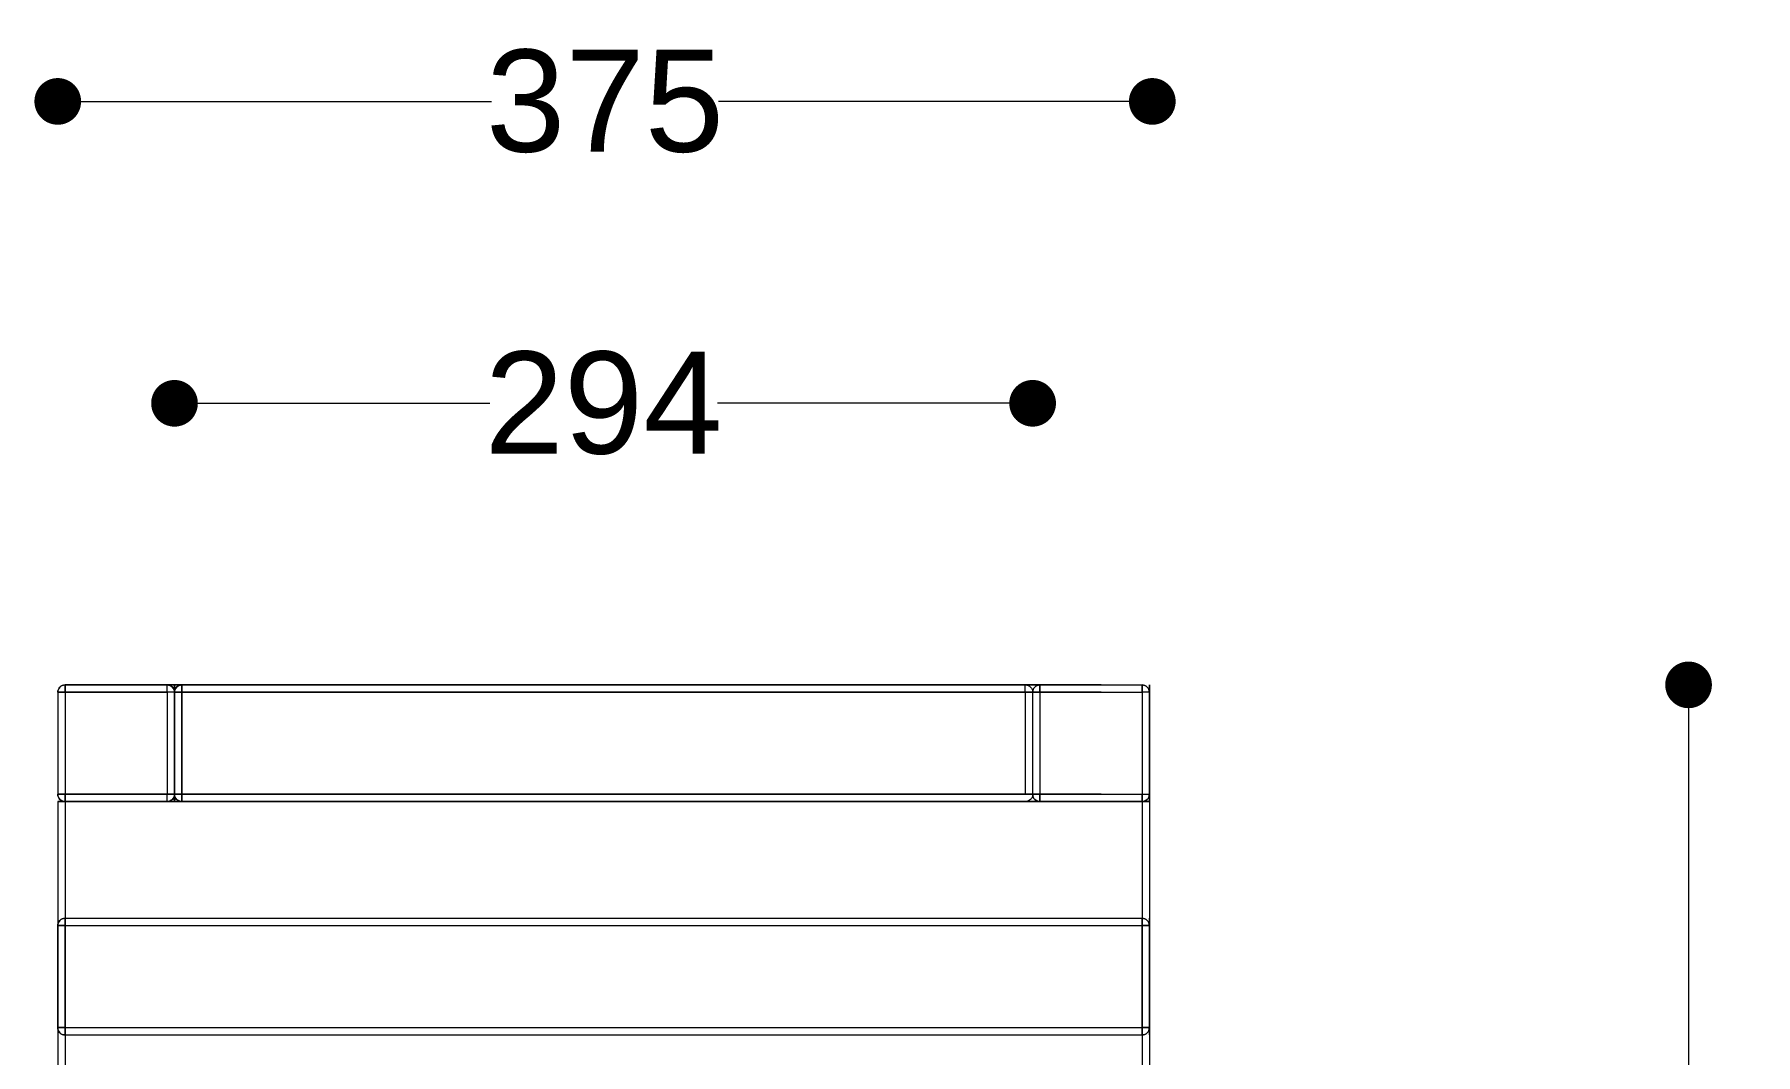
# Model space of a CAD drawing. Header units: millimetres. Extents: x 29385 to 32685, y 14499 to 19141.
# Drawn here: x 31422 to 32012, y 16915 to 17264 of the extents above; entities that cross this region are included whole.
import ezdxf

# ---------------------------------------------------------------- set-up
doc = ezdxf.new("R2010")
doc.units = ezdxf.units.MM
doc.header["$LTSCALE"] = 3
doc.layers.add('SzkicARTUR', color=7, linetype='Continuous', lineweight=35)
doc.layers.add('Warstwa 1', color=7, linetype='Continuous')
doc.styles.get("Standard").update_dxf_attribs({"font": 'arial.ttf'})
doc.dimstyles.new('MATEUSZ', dxfattribs={"dimtxt": 35, "dimasz": 16, "dimexe": 0.18, "dimexo": 0.0625, "dimgap": 0.09, "dimtad": 0, "dimdec": 0, "dimdsep": 46, "dimtxsty": 'Standard', "dimblk": 'DOT', "dimcen": 0.09, "dimse1": 1, "dimse2": 1, "dimadec": 0, "dimazin": 0, "dimtfac": 1, "dimtdec": 0, "dimtofl": 0, "dimtmove": 0, "dimatfit": 3, "dimfxl": 0, "dimtolj": 1, "dimtzin": 0, "dimlwd": 9, "dimlwe": 9, "dimarcsym": 0})

# ---------------------------------------------------------------- blocks, each defined once
blk = doc.blocks.new('_Dot')
at = {"color": 0, "linetype": 'ByBlock', "lineweight": -2}
blk.add_line((-0.5, 0), (-1, 0), dxfattribs=at)
at = {"color": 0, "linetype": 'ByBlock', "const_width": 0.5}
blk.add_lwpolyline([(-0.25, 0, 1), (0.25, 0, 1)], format="xyb", close=True, dxfattribs=at)
blk = doc.blocks.new('*D19')
at = {"layer": 'Defpoints', "color": 0}
for p in [(31804.97, 17241.48), (31429.97, 17038.98), (31804.97, 17038.98)]:
    blk.add_point(p, dxfattribs=at)
at = {"layer": 'SzkicARTUR', "color": 0, "lineweight": 9}
for p, q in [((31445.97, 17241.48), (31578.6, 17241.48)), ((31788.97, 17241.48), (31656.35, 17241.48))]:
    blk.add_line(p, q, dxfattribs=at)
at = {"layer": 'SzkicARTUR', "color": 0, "lineweight": 9, "xscale": 16, "yscale": 16, "zscale": 16, "rotation": 180}
blk.add_blockref('_Dot', (31429.97, 17241.48), dxfattribs=at)
at = {"layer": 'SzkicARTUR', "color": 0, "lineweight": 9, "xscale": 16, "yscale": 16, "zscale": 16}
blk.add_blockref('_Dot', (31804.97, 17241.48), dxfattribs=at)
at = {"layer": 'SzkicARTUR', "color": 0, "insert": (31617.47, 17241.48), "char_height": 35, "attachment_point": 5}
blk.add_mtext('\\A1;375', dxfattribs=at)
blk = doc.blocks.new('*D20')
at = {"layer": 'Defpoints', "color": 0}
for p in [(31763.97, 17138), (31469.97, 17041.48), (31763.97, 17038.98)]:
    blk.add_point(p, dxfattribs=at)
at = {"layer": 'SzkicARTUR', "color": 0, "lineweight": 9}
for p, q in [((31485.97, 17138), (31577.99, 17138)), ((31747.97, 17138), (31655.95, 17138))]:
    blk.add_line(p, q, dxfattribs=at)
at = {"layer": 'SzkicARTUR', "color": 0, "lineweight": 9, "xscale": 16, "yscale": 16, "zscale": 16, "rotation": 180}
blk.add_blockref('_Dot', (31469.97, 17138), dxfattribs=at)
at = {"layer": 'SzkicARTUR', "color": 0, "lineweight": 9, "xscale": 16, "yscale": 16, "zscale": 16}
blk.add_blockref('_Dot', (31763.97, 17138), dxfattribs=at)
at = {"layer": 'SzkicARTUR', "color": 0, "insert": (31616.97, 17138), "char_height": 35, "attachment_point": 5}
blk.add_mtext('\\A1;294', dxfattribs=at)
blk = doc.blocks.new('*D22')
at = {"layer": 'Defpoints', "color": 0}
for p in [(31801.59, 17041.48), (31801.47, 16181.48), (31988.7, 16181.48)]:
    blk.add_point(p, dxfattribs=at)
at = {"layer": 'SzkicARTUR', "color": 0, "lineweight": 9}
for p, q in [((31988.7, 17025.48), (31988.7, 16650.2)), ((31988.7, 16197.48), (31988.7, 16572.76))]:
    blk.add_line(p, q, dxfattribs=at)
at = {"layer": 'SzkicARTUR', "color": 0, "lineweight": 9, "xscale": 16, "yscale": 16, "zscale": 16}
for p, rotation in [((31988.7, 17041.48), 90), ((31988.7, 16181.48), 270)]:
    blk.add_blockref('_Dot', p, dxfattribs=dict(at, rotation=rotation))
at = {"layer": 'SzkicARTUR', "color": 0, "insert": (31988.7, 16611.48), "char_height": 35, "attachment_point": 5, "rotation": 90}
blk.add_mtext('\\A1;860', dxfattribs=at)

msp = doc.modelspace()

# ---------------------------------------------------------------- linework, layer by layer
at = {"layer": 'Warstwa 1', "lineweight": 15}
for points in [[(31432.47, 17038.98), (31429.97, 17038.98)], [(31429.97, 17038.98), (31429.97, 17003.98)], [(31429.97, 17038.98), (31429.97, 17003.98)], [(31432.47, 17041.48), (31467.47, 17041.48)], [(31432.47, 17041.48), (31432.47, 17038.98)], [(31432.47, 17038.98), (31432.47, 17041.48)], [(31787.47, 17041.48), (31432.47, 17041.48)], [(31432.47, 17038.98), (31467.47, 17038.98)], [(31432.47, 17038.98), (31432.47, 17003.98)], [(31432.47, 17038.98), (31432.47, 17003.98)], [(31787.47, 17038.98), (31432.47, 17038.98)], [(31467.47, 17041.48), (31472.47, 17041.48)], [(31467.47, 17038.98), (31467.47, 17041.48)], [(31469.97, 17038.98), (31467.47, 17038.98)], [(31467.47, 17038.98), (31467.47, 17003.98)], [(31472.47, 17038.98), (31469.97, 17038.98)], [(31469.97, 17038.98), (31469.97, 17003.98)], [(31469.97, 17038.98), (31469.97, 17003.98)], [(31472.47, 17038.98), (31469.97, 17038.98)], [(31469.97, 17038.98), (31472.47, 17038.98)], [(31469.97, 17001.48), (31469.97, 17038.98)], [(31469.97, 17038.98), (31469.97, 17003.98)], [(31472.47, 17041.48), (31472.47, 17038.98)], [(31472.47, 17038.98), (31472.47, 17041.48)], [(31787.47, 17041.48), (31472.47, 17041.48)], [(31787.47, 17041.48), (31472.47, 17041.48)], [(31472.47, 17041.48), (31787.47, 17041.48)], [(31472.47, 17038.98), (31472.47, 17003.98)], [(31472.47, 17001.48), (31472.47, 17038.98)], [(31472.47, 17038.98), (31472.47, 17003.98)], [(31787.47, 17038.98), (31472.47, 17038.98)], [(31787.47, 17038.98), (31472.47, 17038.98)], [(31472.47, 17038.98), (31787.47, 17038.98)], [(31761.47, 17038.98), (31761.47, 17041.48)], [(31761.47, 17038.98), (31761.47, 17003.98)], [(31766.47, 17038.98), (31763.97, 17038.98)], [(31763.97, 17038.98), (31763.97, 17003.98)], [(31763.97, 17038.98), (31763.97, 17003.98)], [(31766.47, 17041.48), (31801.47, 17041.48)], [(31766.47, 17041.48), (31766.47, 17038.98)], [(31766.47, 17038.98), (31766.47, 17041.48)], [(31766.47, 17038.98), (31801.47, 17038.98)], [(31766.47, 17038.98), (31766.47, 17003.98)], [(31766.47, 17038.98), (31766.47, 17003.98)], [(31801.47, 17041.48), (31801.47, 16183.98)], [(31801.47, 17038.98), (31801.47, 17041.48)], [(31803.97, 17038.98), (31801.47, 17038.98)], [(31801.47, 17038.98), (31801.47, 17003.98)], [(31803.97, 17038.98), (31803.97, 17003.98)], [(31803.97, 17038.98), (31803.97, 17003.98)], [(31803.97, 17001.48), (31803.97, 17038.98)], [(31803.97, 17038.98), (31803.97, 17003.98)], [(31429.97, 17003.98), (31432.47, 17003.98)], [(31432.47, 17003.98), (31429.97, 17003.98)], [(31429.97, 17001.48), (31429.97, 16183.98)], [(31432.47, 17001.48), (31429.97, 17001.48)], [(31429.97, 17001.48), (31429.97, 16183.98)], [(31429.97, 17001.48), (31429.97, 17001.48)], [(31429.97, 17001.48), (31432.47, 17001.48)], [(31432.47, 17003.98), (31467.47, 17003.98)], [(31432.47, 17003.98), (31432.47, 17001.48)], [(31432.47, 17001.48), (31432.47, 17003.98)], [(31787.47, 17003.98), (31432.47, 17003.98)], [(31432.47, 17001.48), (31432.47, 16183.98)], [(31747.47, 17001.48), (31432.47, 17001.48)], [(31432.47, 17001.48), (31747.47, 17001.48)], [(31432.47, 17001.48), (31432.47, 16183.98)], [(31432.47, 17001.48), (31467.47, 17001.48)], [(31747.47, 17001.48), (31432.47, 17001.48)], [(31747.47, 17001.48), (31432.47, 17001.48)], [(31432.47, 17001.48), (31432.47, 17001.48)], [(31432.47, 17001.48), (31432.47, 16183.98)], [(31432.47, 17001.48), (31432.47, 16183.98)], [(31432.47, 17001.48), (31747.47, 17001.48)], [(31432.47, 17001.48), (31432.47, 17001.48)], [(31432.47, 17001.48), (31747.47, 17001.48)], [(31432.47, 17001.48), (31432.47, 16183.98)], [(31432.47, 17001.48), (31432.47, 16183.98)], [(31787.47, 17001.48), (31432.47, 17001.48)], [(31467.47, 17003.98), (31469.97, 17003.98)], [(31467.47, 17001.48), (31467.47, 17003.98)], [(31472.47, 17001.48), (31467.47, 17001.48)], [(31469.97, 17003.98), (31472.47, 17003.98)], [(31469.97, 17003.98), (31472.47, 17003.98)], [(31469.97, 17001.48), (31472.47, 17001.48)], [(31472.47, 17003.98), (31472.47, 17001.48)], [(31472.47, 17003.98), (31472.47, 17001.48)], [(31787.47, 17003.98), (31472.47, 17003.98)], [(31472.47, 17003.98), (31787.47, 17003.98)], [(31787.47, 17001.48), (31472.47, 17001.48)], [(31787.47, 17001.48), (31472.47, 17001.48)], [(31787.47, 17001.48), (31472.47, 17001.48)], [(31472.47, 17001.48), (31787.47, 17001.48)], [(31763.97, 17003.98), (31766.47, 17003.98)], [(31766.47, 17003.98), (31763.97, 17003.98)], [(31763.97, 17001.48), (31766.47, 17001.48)], [(31766.47, 17001.48), (31763.97, 17001.48)], [(31766.47, 17001.48), (31763.97, 17001.48)], [(31763.97, 17001.48), (31766.47, 17001.48)], [(31766.47, 17003.98), (31801.47, 17003.98)], [(31766.47, 17003.98), (31766.47, 17001.48)], [(31766.47, 17001.48), (31766.47, 17003.98)], [(31766.47, 17001.48), (31801.47, 17001.48)], [(31766.47, 17001.48), (31801.47, 17001.48)], [(31766.47, 17001.48), (31801.47, 17001.48)], [(31801.47, 17001.48), (31766.47, 17001.48)], [(31801.47, 17001.48), (31766.47, 17001.48)], [(31801.47, 17001.48), (31766.47, 17001.48)], [(31801.47, 17001.48), (31766.47, 17001.48)], [(31801.47, 17001.48), (31766.47, 17001.48)], [(31766.47, 17001.48), (31801.47, 17001.48)], [(31801.47, 17003.98), (31803.97, 17003.98)], [(31801.47, 17001.48), (31801.47, 17003.98)], [(31801.47, 17001.48), (31801.47, 16183.98)], [(31801.47, 17001.48), (31801.47, 16183.98)], [(31803.97, 17001.48), (31801.47, 17001.48)], [(31801.47, 17001.48), (31803.97, 17001.48)], [(31801.47, 17001.48), (31801.47, 17001.48)], [(31801.47, 17001.48), (31801.47, 16183.98)], [(31801.47, 17001.48), (31801.47, 16183.98)], [(31801.47, 17001.48), (31801.47, 17001.48)], [(31801.47, 17001.48), (31801.47, 16183.98)], [(31803.97, 17001.48), (31803.97, 16183.98)], [(31803.97, 17001.48), (31803.97, 16183.98)], [(31803.97, 17001.48), (31803.97, 17001.48)], [(31803.97, 17001.48), (31803.97, 16183.98)], [(31803.97, 17001.48), (31803.97, 16183.98)], [(31803.97, 17001.48), (31803.97, 17001.48)], [(31803.97, 17001.48), (31803.97, 17001.48)], [(31432.47, 16961.48), (31801.47, 16961.48)], [(31432.47, 16961.48), (31801.47, 16961.48)], [(31432.47, 16958.98), (31432.47, 16961.48)], [(31432.47, 16961.48), (31801.47, 16961.48)], [(31432.47, 16958.98), (31432.47, 16961.48)], [(31432.47, 16961.48), (31801.47, 16961.48)], [(31432.47, 16961.48), (31432.47, 16958.98)], [(31801.47, 16961.48), (31801.47, 16958.98)], [(31801.47, 16961.48), (31801.47, 16958.98)], [(31801.47, 16958.98), (31801.47, 16961.48)], [(31429.97, 16958.98), (31429.97, 16923.98)], [(31429.97, 16958.98), (31432.47, 16958.98)], [(31432.47, 16958.98), (31429.97, 16958.98)], [(31429.97, 16923.98), (31429.97, 16958.98)], [(31429.97, 16958.98), (31432.47, 16958.98)], [(31429.97, 16923.98), (31429.97, 16958.98)], [(31429.97, 16958.98), (31429.97, 16923.98)], [(31432.47, 16958.98), (31429.97, 16958.98)], [(31432.47, 16958.98), (31432.47, 16923.98)], [(31432.47, 16923.98), (31432.47, 16958.98)], [(31432.47, 16958.98), (31801.47, 16958.98)], [(31432.47, 16958.98), (31801.47, 16958.98)], [(31432.47, 16958.98), (31801.47, 16958.98)], [(31432.47, 16923.98), (31432.47, 16958.98)], [(31432.47, 16958.98), (31432.47, 16923.98)], [(31432.47, 16958.98), (31801.47, 16958.98)], [(31801.47, 16958.98), (31803.97, 16958.98)], [(31801.47, 16958.98), (31801.47, 16923.98)], [(31803.97, 16958.98), (31801.47, 16958.98)], [(31801.47, 16923.98), (31801.47, 16958.98)], [(31801.47, 16923.98), (31801.47, 16958.98)], [(31801.47, 16958.98), (31803.97, 16958.98)], [(31801.47, 16958.98), (31801.47, 16923.98)], [(31803.97, 16958.98), (31801.47, 16958.98)], [(31803.97, 16958.98), (31803.97, 16923.98)], [(31803.97, 16923.98), (31803.97, 16958.98)], [(31803.97, 16923.98), (31803.97, 16958.98)], [(31803.97, 16958.98), (31803.97, 16923.98)], [(31803.97, 16958.98), (31803.97, 16923.98)], [(31803.97, 16923.98), (31803.97, 16958.98)], [(31803.97, 16958.98), (31803.97, 16923.98)], [(31803.97, 16923.98), (31803.97, 16958.98)], [(31432.47, 16923.98), (31429.97, 16923.98)], [(31429.97, 16923.98), (31432.47, 16923.98)], [(31429.97, 16923.98), (31432.47, 16923.98)], [(31432.47, 16921.48), (31432.47, 16923.98)], [(31432.47, 16923.98), (31432.47, 16921.48)], [(31432.47, 16923.98), (31801.47, 16923.98)], [(31432.47, 16923.98), (31801.47, 16923.98)], [(31432.47, 16921.48), (31432.47, 16923.98)], [(31432.47, 16923.98), (31432.47, 16921.48)], [(31432.47, 16923.98), (31801.47, 16923.98)], [(31432.47, 16923.98), (31801.47, 16923.98)], [(31432.47, 16921.48), (31801.47, 16921.48)], [(31432.47, 16921.48), (31801.47, 16921.48)], [(31432.47, 16921.48), (31801.47, 16921.48)], [(31432.47, 16921.48), (31801.47, 16921.48)], [(31803.97, 16923.98), (31801.47, 16923.98)], [(31801.47, 16923.98), (31801.47, 16921.48)], [(31801.47, 16921.48), (31801.47, 16923.98)], [(31801.47, 16923.98), (31803.97, 16923.98)], [(31801.47, 16923.98), (31801.47, 16921.48)], [(31803.97, 16923.98), (31801.47, 16923.98)], [(31801.47, 16923.98), (31803.97, 16923.98)], [(31801.47, 16921.48), (31801.47, 16923.98)]]:
    msp.add_lwpolyline(points, dxfattribs=at)
for points, knots in [([(31429.97, 17038.98), (31429.97, 17039.3), (31430.04, 17039.62), (31430.17, 17039.94), (31430.43, 17040.57), (31430.88, 17041.02), (31431.52, 17041.28), (31431.83, 17041.42), (31432.15, 17041.48), (31432.47, 17041.48)], [0, 0, 0, 0, 1, 1, 1, 2, 2, 2, 3, 3, 3, 3]), ([(31432.47, 17041.48), (31432.15, 17041.48), (31431.83, 17041.42), (31431.52, 17041.28), (31430.88, 17041.02), (31430.43, 17040.57), (31430.17, 17039.94), (31430.04, 17039.62), (31429.97, 17039.3), (31429.97, 17038.98)], [0, 0, 0, 0, 1, 1, 1, 2, 2, 2, 3, 3, 3, 3]), ([(31429.97, 17038.98), (31429.97, 17038.97), (31429.99, 17038.98), (31430.01, 17038.98), (31430.03, 17038.99), (31430.04, 17038.98), (31430.05, 17038.98), (31430.07, 17038.98), (31430.12, 17038.98), (31430.15, 17038.98), (31430.2, 17038.99), (31430.22, 17038.98), (31430.25, 17038.98), (31430.29, 17038.98), (31430.34, 17038.98), (31430.39, 17038.98), (31430.47, 17038.98), (31430.55, 17038.98), (31430.63, 17038.98), (31430.72, 17038.98), (31430.8, 17038.98), (31430.88, 17038.98), (31431.01, 17038.98), (31431.14, 17038.98), (31431.28, 17038.98), (31431.45, 17038.98), (31431.64, 17038.98), (31431.82, 17038.98), (31432.04, 17038.98), (31432.26, 17038.98), (31432.47, 17038.98)], [0, 0, 0, 0, 1, 1, 1, 2, 2, 2, 3, 3, 3, 4, 4, 4, 5, 5, 5, 6, 6, 6, 7, 7, 7, 8, 8, 8, 9, 9, 9, 10, 10, 10, 10]), ([(31469.97, 17038.98), (31469.97, 17039.3), (31469.91, 17039.62), (31469.77, 17039.94), (31469.51, 17040.57), (31469.06, 17041.02), (31468.43, 17041.28), (31468.11, 17041.42), (31467.79, 17041.48), (31467.47, 17041.48)], [0, 0, 0, 0, 1, 1, 1, 2, 2, 2, 3, 3, 3, 3]), ([(31467.47, 17041.48), (31467.79, 17041.48), (31468.11, 17041.42), (31468.43, 17041.28), (31469.06, 17041.02), (31469.51, 17040.57), (31469.77, 17039.94), (31469.91, 17039.62), (31469.97, 17039.3), (31469.97, 17038.98)], [0, 0, 0, 0, 1, 1, 1, 2, 2, 2, 3, 3, 3, 3]), ([(31469.97, 17038.98), (31469.97, 17039.3), (31470.04, 17039.62), (31470.17, 17039.94), (31470.43, 17040.57), (31470.88, 17041.02), (31471.52, 17041.28), (31471.83, 17041.42), (31472.15, 17041.48), (31472.47, 17041.48)], [0, 0, 0, 0, 1, 1, 1, 2, 2, 2, 3, 3, 3, 3]), ([(31472.47, 17041.48), (31472.15, 17041.48), (31471.83, 17041.42), (31471.52, 17041.28), (31470.88, 17041.02), (31470.43, 17040.57), (31470.17, 17039.94), (31470.04, 17039.62), (31469.97, 17039.3), (31469.97, 17038.98)], [0, 0, 0, 0, 1, 1, 1, 2, 2, 2, 3, 3, 3, 3]), ([(31469.97, 17001.48), (31469.97, 17001.48), (31469.97, 17041.48), (31469.97, 17041.48), (31469.97, 17041.48), (31469.97, 17001.48), (31469.97, 17001.48)], [0, 0, 0, 0, 1, 1, 1, 2, 2, 2, 2]), ([(31472.47, 17041.48), (31472.47, 17041.43), (31472.47, 17041.46), (31472.47, 17041.47), (31472.47, 17041.48), (31472.47, 17041.45), (31472.47, 17041.42), (31472.47, 17041.36), (31472.47, 17041.32), (31472.47, 17041.25), (31472.47, 17041.1), (31472.47, 17040.82), (31472.47, 17040.47), (31472.47, 17039.97), (31472.47, 17039.33), (31472.47, 17038.98)], [0, 0, 0, 0, 1, 1, 1, 2, 2, 2, 3, 3, 3, 4, 4, 4, 5, 5, 5, 5]), ([(31761.47, 17041.48), (31761.79, 17041.48), (31762.11, 17041.42), (31762.42, 17041.28), (31763.06, 17041.02), (31763.51, 17040.57), (31763.77, 17039.94), (31763.9, 17039.62), (31763.97, 17039.3), (31763.97, 17038.98)], [0, 0, 0, 0, 1, 1, 1, 2, 2, 2, 3, 3, 3, 3]), ([(31763.97, 17038.98), (31763.97, 17039.3), (31764.03, 17039.62), (31764.17, 17039.94), (31764.43, 17040.57), (31764.88, 17041.02), (31765.51, 17041.28), (31765.83, 17041.42), (31766.15, 17041.48), (31766.47, 17041.48)], [0, 0, 0, 0, 1, 1, 1, 2, 2, 2, 3, 3, 3, 3]), ([(31766.47, 17041.48), (31766.15, 17041.48), (31765.83, 17041.42), (31765.51, 17041.28), (31764.88, 17041.02), (31764.43, 17040.57), (31764.17, 17039.94), (31764.03, 17039.62), (31763.97, 17039.3), (31763.97, 17038.98)], [0, 0, 0, 0, 1, 1, 1, 2, 2, 2, 3, 3, 3, 3]), ([(31763.97, 17038.98), (31763.97, 17038.97), (31763.99, 17038.98), (31764.01, 17038.98), (31764.03, 17038.99), (31764.03, 17038.98), (31764.05, 17038.98), (31764.07, 17038.98), (31764.12, 17038.98), (31764.15, 17038.98), (31764.2, 17038.99), (31764.22, 17038.98), (31764.25, 17038.98), (31764.28, 17038.98), (31764.33, 17038.98), (31764.39, 17038.98), (31764.47, 17038.98), (31764.55, 17038.98), (31764.62, 17038.98), (31764.72, 17038.98), (31764.8, 17038.98), (31764.88, 17038.98), (31765.01, 17038.98), (31765.14, 17038.98), (31765.28, 17038.98), (31765.45, 17038.98), (31765.64, 17038.98), (31765.82, 17038.98), (31766.04, 17038.98), (31766.26, 17038.98), (31766.47, 17038.98)], [0, 0, 0, 0, 1, 1, 1, 2, 2, 2, 3, 3, 3, 4, 4, 4, 5, 5, 5, 6, 6, 6, 7, 7, 7, 8, 8, 8, 9, 9, 9, 10, 10, 10, 10]), ([(31803.97, 17038.98), (31803.97, 17039.3), (31803.9, 17039.62), (31803.77, 17039.94), (31803.51, 17040.57), (31803.06, 17041.02), (31802.42, 17041.28), (31802.11, 17041.42), (31801.79, 17041.48), (31801.47, 17041.48)], [0, 0, 0, 0, 1, 1, 1, 2, 2, 2, 3, 3, 3, 3]), ([(31801.47, 17041.48), (31801.79, 17041.48), (31802.11, 17041.42), (31802.42, 17041.28), (31803.06, 17041.02), (31803.51, 17040.57), (31803.77, 17039.94), (31803.9, 17039.62), (31803.97, 17039.3), (31803.97, 17038.98)], [0, 0, 0, 0, 1, 1, 1, 2, 2, 2, 3, 3, 3, 3]), ([(31803.97, 17001.48), (31803.97, 17001.48), (31803.97, 17041.48), (31803.97, 17041.48), (31803.97, 17041.48), (31803.97, 17001.48), (31803.97, 17001.48)], [0, 0, 0, 0, 1, 1, 1, 2, 2, 2, 2]), ([(31432.47, 17001.48), (31432.15, 17001.48), (31431.83, 17001.55), (31431.52, 17001.68), (31430.88, 17001.94), (31430.43, 17002.39), (31430.17, 17003.03), (31430.04, 17003.34), (31429.97, 17003.66), (31429.97, 17003.98)], [0, 0, 0, 0, 1, 1, 1, 2, 2, 2, 3, 3, 3, 3]), ([(31429.97, 17003.98), (31429.97, 17003.66), (31430.04, 17003.34), (31430.17, 17003.03), (31430.43, 17002.39), (31430.88, 17001.94), (31431.52, 17001.68), (31431.83, 17001.55), (31432.15, 17001.48), (31432.47, 17001.48)], [0, 0, 0, 0, 1, 1, 1, 2, 2, 2, 3, 3, 3, 3]), ([(31467.47, 17001.48), (31467.79, 17001.48), (31468.11, 17001.55), (31468.43, 17001.68), (31469.06, 17001.94), (31469.51, 17002.39), (31469.77, 17003.03), (31469.91, 17003.34), (31469.97, 17003.66), (31469.97, 17003.98)], [0, 0, 0, 0, 1, 1, 1, 2, 2, 2, 3, 3, 3, 3]), ([(31469.97, 17003.98), (31469.97, 17003.66), (31469.91, 17003.34), (31469.77, 17003.03), (31469.51, 17002.39), (31469.06, 17001.94), (31468.43, 17001.68), (31468.11, 17001.55), (31467.79, 17001.48), (31467.47, 17001.48)], [0, 0, 0, 0, 1, 1, 1, 2, 2, 2, 3, 3, 3, 3]), ([(31472.47, 17001.48), (31472.15, 17001.48), (31471.83, 17001.55), (31471.52, 17001.68), (31470.88, 17001.94), (31470.43, 17002.39), (31470.17, 17003.03), (31470.04, 17003.34), (31469.97, 17003.66), (31469.97, 17003.98)], [0, 0, 0, 0, 1, 1, 1, 2, 2, 2, 3, 3, 3, 3]), ([(31469.97, 17003.98), (31469.97, 17003.66), (31470.04, 17003.34), (31470.17, 17003.03), (31470.43, 17002.39), (31470.88, 17001.94), (31471.52, 17001.68), (31471.83, 17001.55), (31472.15, 17001.48), (31472.47, 17001.48)], [0, 0, 0, 0, 1, 1, 1, 2, 2, 2, 3, 3, 3, 3]), ([(31763.97, 17003.98), (31763.97, 17003.66), (31763.9, 17003.34), (31763.77, 17003.03), (31763.51, 17002.39), (31763.06, 17001.94), (31762.42, 17001.68), (31762.11, 17001.55), (31761.79, 17001.48), (31761.47, 17001.48)], [0, 0, 0, 0, 1, 1, 1, 2, 2, 2, 3, 3, 3, 3]), ([(31766.47, 17001.48), (31766.15, 17001.48), (31765.83, 17001.55), (31765.51, 17001.68), (31764.88, 17001.94), (31764.43, 17002.39), (31764.17, 17003.03), (31764.03, 17003.34), (31763.97, 17003.66), (31763.97, 17003.98)], [0, 0, 0, 0, 1, 1, 1, 2, 2, 2, 3, 3, 3, 3]), ([(31763.97, 17003.98), (31763.97, 17003.66), (31764.03, 17003.34), (31764.17, 17003.03), (31764.43, 17002.39), (31764.88, 17001.94), (31765.51, 17001.68), (31765.83, 17001.55), (31766.15, 17001.48), (31766.47, 17001.48)], [0, 0, 0, 0, 1, 1, 1, 2, 2, 2, 3, 3, 3, 3]), ([(31801.47, 17001.48), (31801.79, 17001.48), (31802.11, 17001.55), (31802.42, 17001.68), (31803.06, 17001.94), (31803.51, 17002.39), (31803.77, 17003.03), (31803.9, 17003.34), (31803.97, 17003.66), (31803.97, 17003.98)], [0, 0, 0, 0, 1, 1, 1, 2, 2, 2, 3, 3, 3, 3]), ([(31803.97, 17003.98), (31803.97, 17003.66), (31803.9, 17003.34), (31803.77, 17003.03), (31803.51, 17002.39), (31803.06, 17001.94), (31802.42, 17001.68), (31802.11, 17001.55), (31801.79, 17001.48), (31801.47, 17001.48)], [0, 0, 0, 0, 1, 1, 1, 2, 2, 2, 3, 3, 3, 3]), ([(31429.97, 16958.98), (31429.97, 16959.3), (31430.04, 16959.62), (31430.17, 16959.94), (31430.43, 16960.57), (31430.88, 16961.02), (31431.52, 16961.28), (31431.83, 16961.42), (31432.15, 16961.48), (31432.47, 16961.48)], [0, 0, 0, 0, 1, 1, 1, 2, 2, 2, 3, 3, 3, 3]), ([(31432.47, 16961.48), (31432.15, 16961.48), (31431.83, 16961.42), (31431.52, 16961.28), (31430.88, 16961.02), (31430.43, 16960.57), (31430.17, 16959.94), (31430.04, 16959.62), (31429.97, 16959.3), (31429.97, 16958.98)], [0, 0, 0, 0, 1, 1, 1, 2, 2, 2, 3, 3, 3, 3]), ([(31432.47, 16961.48), (31432.15, 16961.48), (31431.83, 16961.42), (31431.52, 16961.28), (31430.88, 16961.02), (31430.43, 16960.57), (31430.17, 16959.94), (31430.04, 16959.62), (31429.97, 16959.3), (31429.97, 16958.98)], [0, 0, 0, 0, 1, 1, 1, 2, 2, 2, 3, 3, 3, 3]), ([(31429.97, 16958.98), (31429.97, 16959.3), (31430.04, 16959.62), (31430.17, 16959.94), (31430.43, 16960.57), (31430.88, 16961.02), (31431.52, 16961.28), (31431.83, 16961.42), (31432.15, 16961.48), (31432.47, 16961.48)], [0, 0, 0, 0, 1, 1, 1, 2, 2, 2, 3, 3, 3, 3]), ([(31432.47, 16961.48), (31432.47, 16961.48), (31432.47, 16961.47), (31432.47, 16961.46), (31432.47, 16961.46), (31432.47, 16961.45), (31432.47, 16961.44), (31432.47, 16961.42), (31432.47, 16961.42), (31432.47, 16961.4), (31432.47, 16961.38), (31432.47, 16961.33), (31432.47, 16961.3), (31432.47, 16961.23), (31432.47, 16961.21), (31432.47, 16961.17), (31432.47, 16961.09), (31432.47, 16960.9), (31432.47, 16960.75), (31432.47, 16960.46), (31432.47, 16960.32), (31432.47, 16960.1), (31432.47, 16959.8), (31432.47, 16959.33), (31432.47, 16958.98)], [0, 0, 0, 0, 1, 1, 1, 2, 2, 2, 3, 3, 3, 4, 4, 4, 5, 5, 5, 6, 6, 6, 7, 7, 7, 8, 8, 8, 8]), ([(31803.97, 16958.98), (31803.97, 16959.3), (31803.9, 16959.62), (31803.77, 16959.94), (31803.51, 16960.57), (31803.06, 16961.02), (31802.42, 16961.28), (31802.11, 16961.42), (31801.79, 16961.48), (31801.47, 16961.48)], [0, 0, 0, 0, 1, 1, 1, 2, 2, 2, 3, 3, 3, 3]), ([(31801.47, 16961.48), (31801.79, 16961.48), (31802.11, 16961.42), (31802.42, 16961.28), (31803.06, 16961.02), (31803.51, 16960.57), (31803.77, 16959.94), (31803.9, 16959.62), (31803.97, 16959.3), (31803.97, 16958.98)], [0, 0, 0, 0, 1, 1, 1, 2, 2, 2, 3, 3, 3, 3]), ([(31801.47, 16958.98), (31801.47, 16959.33), (31801.47, 16959.97), (31801.47, 16960.47), (31801.47, 16960.82), (31801.47, 16961.1), (31801.47, 16961.25), (31801.47, 16961.32), (31801.47, 16961.36), (31801.47, 16961.42), (31801.47, 16961.45), (31801.47, 16961.48), (31801.47, 16961.47), (31801.47, 16961.46), (31801.47, 16961.43), (31801.47, 16961.48)], [0, 0, 0, 0, 1, 1, 1, 2, 2, 2, 3, 3, 3, 4, 4, 4, 5, 5, 5, 5]), ([(31803.97, 16958.98), (31803.97, 16959.3), (31803.9, 16959.62), (31803.77, 16959.94), (31803.51, 16960.57), (31803.06, 16961.02), (31802.42, 16961.28), (31802.11, 16961.42), (31801.79, 16961.48), (31801.47, 16961.48)], [0, 0, 0, 0, 1, 1, 1, 2, 2, 2, 3, 3, 3, 3]), ([(31801.47, 16961.48), (31801.79, 16961.48), (31802.11, 16961.42), (31802.42, 16961.28), (31803.06, 16961.02), (31803.51, 16960.57), (31803.77, 16959.94), (31803.9, 16959.62), (31803.97, 16959.3), (31803.97, 16958.98)], [0, 0, 0, 0, 1, 1, 1, 2, 2, 2, 3, 3, 3, 3]), ([(31803.97, 16921.48), (31803.97, 16921.48), (31803.97, 16961.48), (31803.97, 16961.48), (31803.97, 16961.48), (31803.97, 16921.48), (31803.97, 16921.48)], [0, 0, 0, 0, 1, 1, 1, 2, 2, 2, 2]), ([(31803.97, 16921.48), (31803.97, 16921.48), (31803.97, 16961.48), (31803.97, 16961.48), (31803.97, 16961.48), (31803.97, 16921.48), (31803.97, 16921.48)], [0, 0, 0, 0, 1, 1, 1, 2, 2, 2, 2]), ([(31432.47, 16923.98), (31432.26, 16923.98), (31432.04, 16923.98), (31431.82, 16923.98), (31431.64, 16923.98), (31431.45, 16923.98), (31431.28, 16923.98), (31431.14, 16923.98), (31431.01, 16923.98), (31430.88, 16923.98), (31430.8, 16923.98), (31430.72, 16923.98), (31430.63, 16923.98), (31430.55, 16923.98), (31430.47, 16923.98), (31430.39, 16923.98), (31430.34, 16923.98), (31430.29, 16923.98), (31430.25, 16923.98), (31430.22, 16923.98), (31430.2, 16923.99), (31430.15, 16923.98), (31430.12, 16923.98), (31430.07, 16923.98), (31430.05, 16923.98), (31430.04, 16923.98), (31430.03, 16923.99), (31430.01, 16923.98), (31429.99, 16923.98), (31429.97, 16923.97), (31429.97, 16923.98)], [0, 0, 0, 0, 1, 1, 1, 2, 2, 2, 3, 3, 3, 4, 4, 4, 5, 5, 5, 6, 6, 6, 7, 7, 7, 8, 8, 8, 9, 9, 9, 10, 10, 10, 10]), ([(31429.97, 16923.98), (31429.97, 16923.66), (31430.04, 16923.34), (31430.17, 16923.03), (31430.43, 16922.39), (31430.88, 16921.94), (31431.52, 16921.68), (31431.83, 16921.55), (31432.15, 16921.48), (31432.47, 16921.48)], [0, 0, 0, 0, 1, 1, 1, 2, 2, 2, 3, 3, 3, 3]), ([(31432.47, 16921.48), (31432.15, 16921.48), (31431.83, 16921.55), (31431.52, 16921.68), (31430.88, 16921.94), (31430.43, 16922.39), (31430.17, 16923.03), (31430.04, 16923.34), (31429.97, 16923.66), (31429.97, 16923.98)], [0, 0, 0, 0, 1, 1, 1, 2, 2, 2, 3, 3, 3, 3]), ([(31429.97, 16923.98), (31429.97, 16923.66), (31430.04, 16923.34), (31430.17, 16923.03), (31430.43, 16922.39), (31430.88, 16921.94), (31431.52, 16921.68), (31431.83, 16921.55), (31432.15, 16921.48), (31432.47, 16921.48)], [0, 0, 0, 0, 1, 1, 1, 2, 2, 2, 3, 3, 3, 3]), ([(31432.47, 16921.48), (31432.15, 16921.48), (31431.83, 16921.55), (31431.52, 16921.68), (31430.88, 16921.94), (31430.43, 16922.39), (31430.17, 16923.03), (31430.04, 16923.34), (31429.97, 16923.66), (31429.97, 16923.98)], [0, 0, 0, 0, 1, 1, 1, 2, 2, 2, 3, 3, 3, 3]), ([(31801.47, 16921.48), (31801.79, 16921.48), (31802.11, 16921.55), (31802.42, 16921.68), (31803.06, 16921.94), (31803.51, 16922.39), (31803.77, 16923.03), (31803.9, 16923.34), (31803.97, 16923.66), (31803.97, 16923.98)], [0, 0, 0, 0, 1, 1, 1, 2, 2, 2, 3, 3, 3, 3]), ([(31803.97, 16923.98), (31803.97, 16923.66), (31803.9, 16923.34), (31803.77, 16923.03), (31803.51, 16922.39), (31803.06, 16921.94), (31802.42, 16921.68), (31802.11, 16921.55), (31801.79, 16921.48), (31801.47, 16921.48)], [0, 0, 0, 0, 1, 1, 1, 2, 2, 2, 3, 3, 3, 3]), ([(31801.47, 16921.48), (31801.79, 16921.48), (31802.11, 16921.55), (31802.42, 16921.68), (31803.06, 16921.94), (31803.51, 16922.39), (31803.77, 16923.03), (31803.9, 16923.34), (31803.97, 16923.66), (31803.97, 16923.98)], [0, 0, 0, 0, 1, 1, 1, 2, 2, 2, 3, 3, 3, 3]), ([(31803.97, 16923.98), (31803.97, 16923.66), (31803.9, 16923.34), (31803.77, 16923.03), (31803.51, 16922.39), (31803.06, 16921.94), (31802.42, 16921.68), (31802.11, 16921.55), (31801.79, 16921.48), (31801.47, 16921.48)], [0, 0, 0, 0, 1, 1, 1, 2, 2, 2, 3, 3, 3, 3])]:
    msp.add_open_spline(points, degree=3, knots=knots, dxfattribs=at)

# ---------------------------------------------------------------- dimensions: what is measured, and where the dimension line sits
at = {"layer": 'SzkicARTUR'}
for base, p1, p2, picture, middle in [((31804.97, 17241.48), (31429.97, 17038.98), (31804.97, 17038.98), '*D19', (31617.47, 17241.48)), ((31763.97, 17138), (31469.97, 17041.48), (31763.97, 17038.98), '*D20', (31616.97, 17138))]:
    dim = msp.add_linear_dim(base=base, p1=p1, p2=p2, dimstyle='MATEUSZ', dxfattribs=at)
    dim.commit()
    dim.dimension.update_dxf_attribs({"geometry": picture, "text_midpoint": middle})
dim = msp.add_linear_dim(base=(31988.7, 16181.48), p1=(31801.59, 17041.48), p2=(31801.47, 16181.48), angle=90, dimstyle='MATEUSZ', dxfattribs=at)
dim.commit()
dim.dimension.update_dxf_attribs({"geometry": '*D22', "text_midpoint": (31988.7, 16611.48), "dimtype": 160})

doc.saveas('drawing.dxf')
